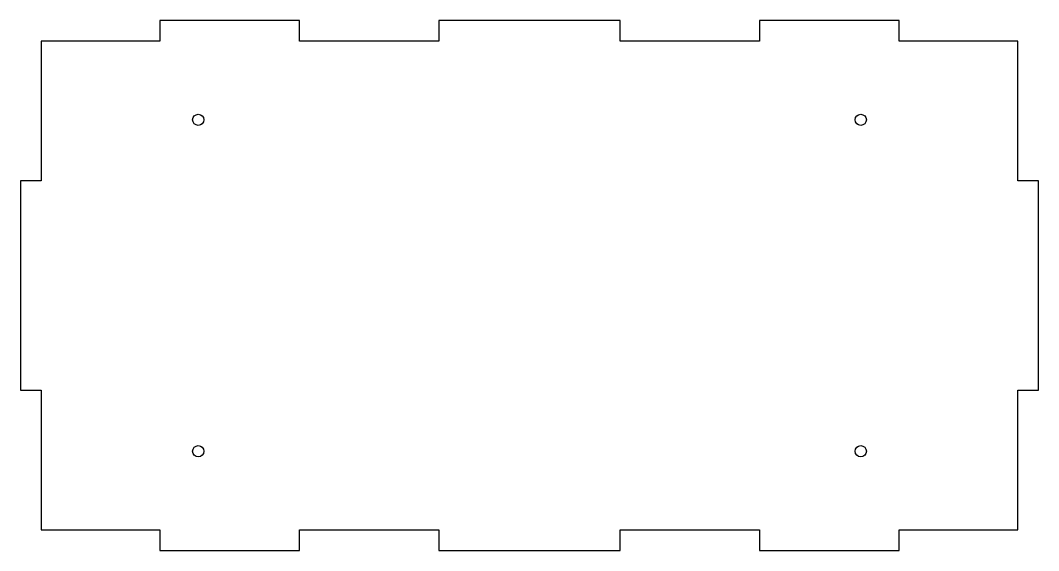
# Model space of a CAD drawing. Header units: millimetres. Extents: x -69 to 77, y -38 to 38.
import ezdxf

# ---------------------------------------------------------------- set-up
doc = ezdxf.new("R2010")
doc.units = ezdxf.units.MM

msp = doc.modelspace()

# ---------------------------------------------------------------- linework, layer by layer
msp.add_lwpolyline([(-65.74, -35.28), (-48.74, -35.28), (-48.74, -38.28), (-28.74, -38.28), (-28.74, -35.28), (-8.74, -35.28), (-8.74, -38.28), (17.26, -38.28), (17.26, -35.28), (37.26, -35.28), (37.26, -38.28), (57.26, -38.28), (57.26, -35.28), (74.26, -35.28), (74.26, -15.28), (77.26, -15.28), (77.26, 14.72), (74.26, 14.72), (74.26, 34.72), (57.26, 34.72), (57.26, 37.72), (37.26, 37.72), (37.26, 34.72), (17.26, 34.72), (17.26, 37.72), (-8.74, 37.72), (-8.74, 34.72), (-28.74, 34.72), (-28.74, 37.72), (-48.74, 37.72), (-48.74, 34.72), (-65.74, 34.72), (-65.74, 14.72), (-68.74, 14.72), (-68.74, -15.28), (-65.74, -15.28)], close=True)
for centre in [(-43.24, 23.47), (51.76, 23.47), (-43.24, -24.03), (51.76, -24.03)]:
    msp.add_circle(centre, 0.8)

doc.saveas('drawing.dxf')
